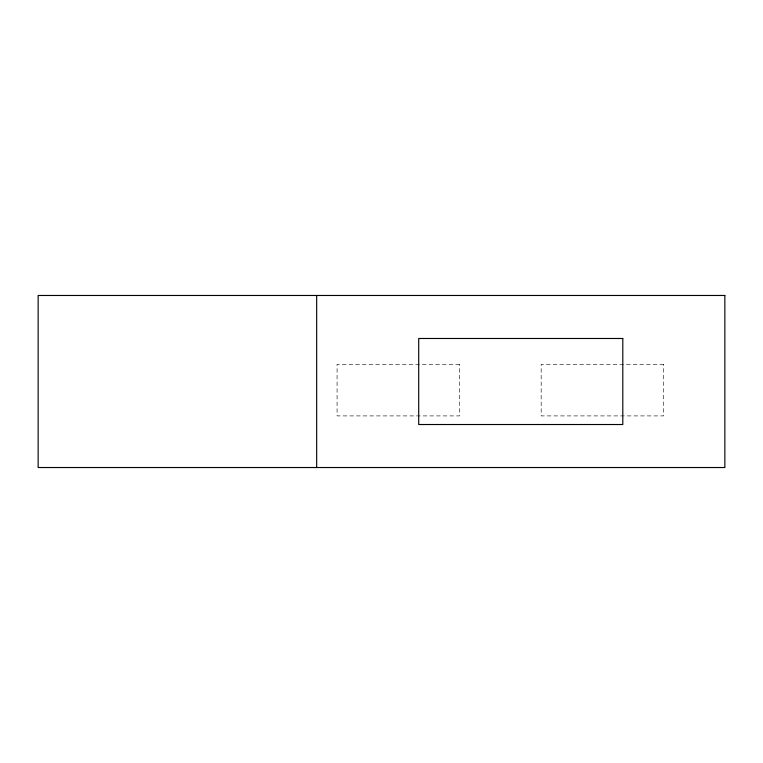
<?xml version="1.0" encoding="UTF-8"?>
<svg xmlns="http://www.w3.org/2000/svg" width="763" height="763" viewBox="0 0 763 763"><rect width="100%" height="100%" fill="white"/><g stroke="black" fill="none" stroke-linecap="round" stroke-linejoin="round"><path stroke-width="0.57" stroke-dasharray="3.81 2.86" d="M459.526 364.294L337.074 364.294L337.074 415.911L459.526 415.911L459.526 364.294M663.619 364.294L541.167 364.294L541.167 415.911L663.619 415.911L663.619 364.294"/><path stroke-width="1.14" d="M316.664 295.472L316.664 467.528M724.85 295.472L38.15 295.472L38.15 467.528L724.85 467.528L724.85 295.472M622.799 338.486L418.706 338.486L418.706 424.514L622.799 424.514L622.799 338.486"/></g></svg>
